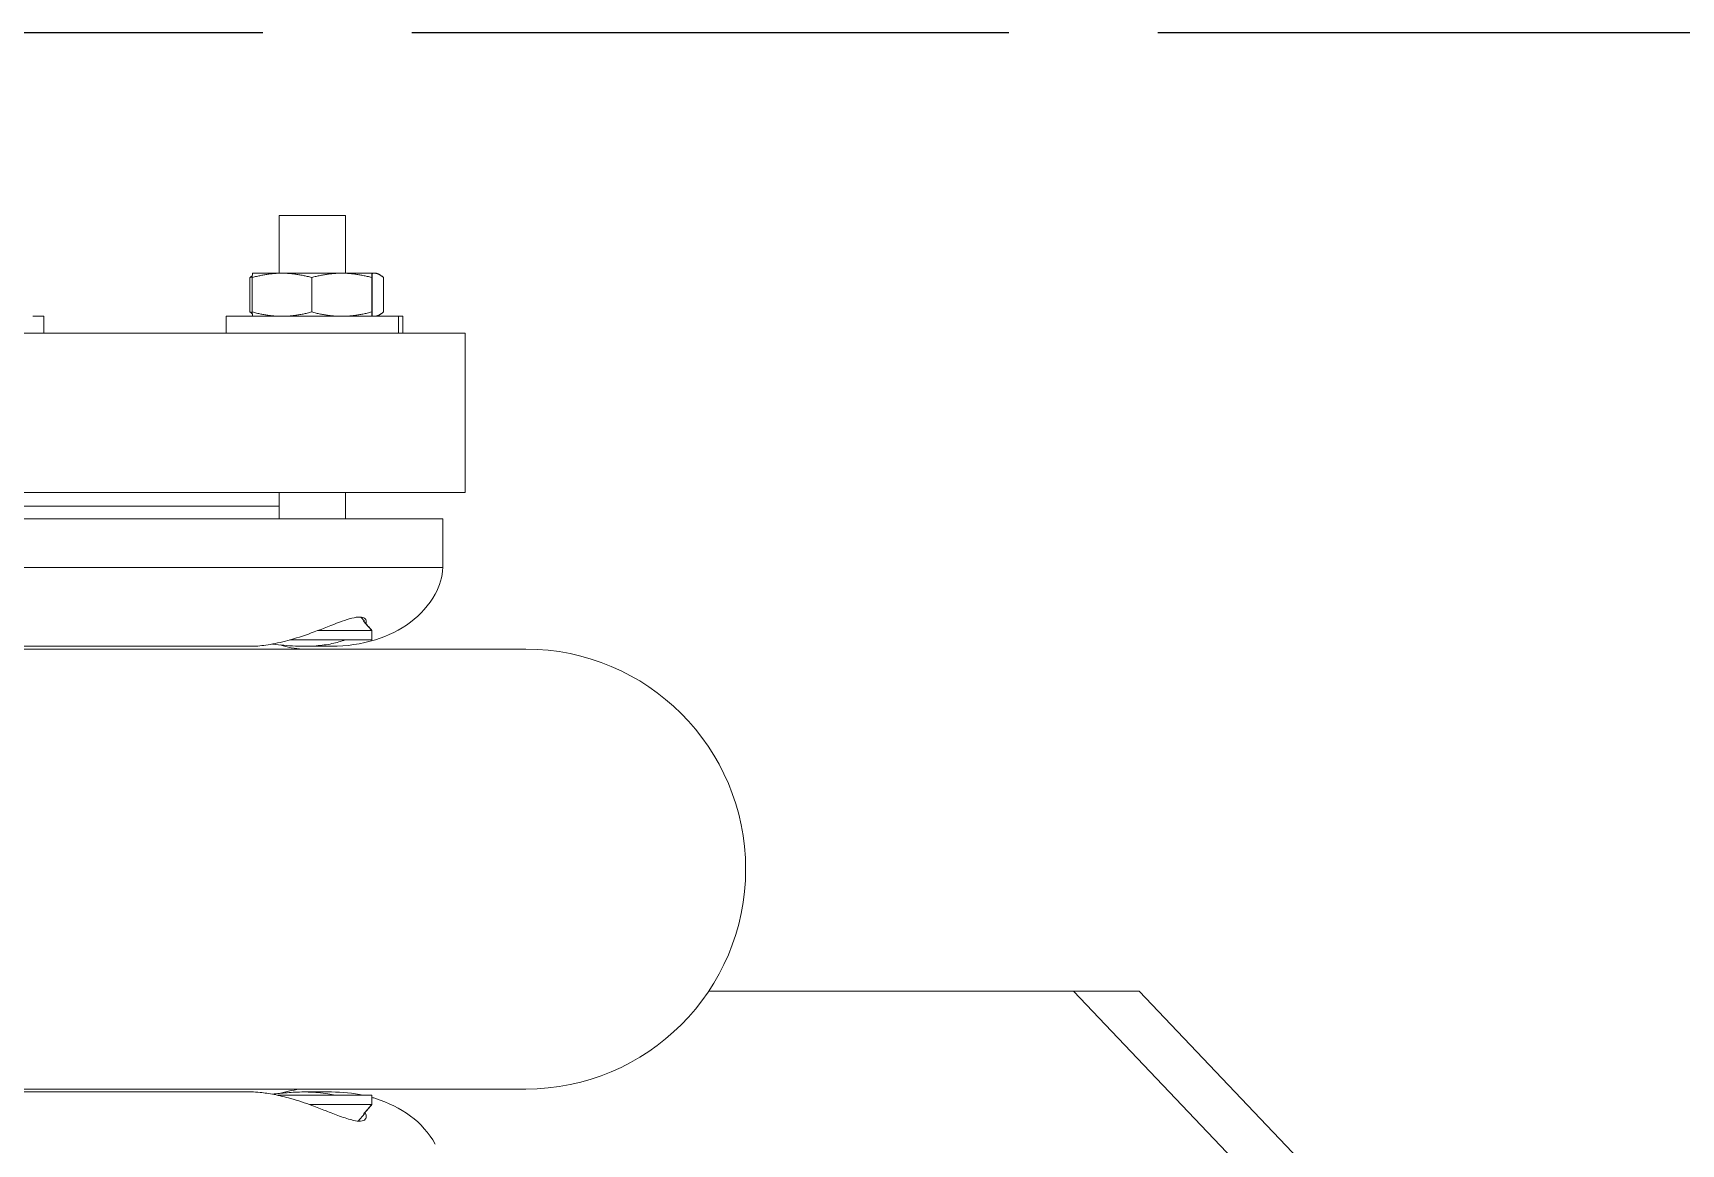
# Model space of a CAD drawing. Header units: inches. Extents: x 19 to 503, y 6 to 322.
# Drawn here: x 105.06 to 112.83, y 136.18 to 141.42 of the extents above; entities that cross this region are included whole.
import ezdxf

# ---------------------------------------------------------------- set-up
doc = ezdxf.new("R2010")
doc.units = ezdxf.units.IN
doc.header["$LTSCALE"] = 15
doc.header["$MEASUREMENT"] = 0
doc.linetypes.add('DASHED_SPACE', pattern=[0.2067, 0.1654, -0.0413])
doc.layers.add('Sketch Geometry (ANSI)', color=7, linetype='Continuous', lineweight=25)
doc.layers.add('Visible (ANSI)', color=7, linetype='Continuous', lineweight=50)

msp = doc.modelspace()

# ---------------------------------------------------------------- linework, layer by layer
at = {"layer": 'Sketch Geometry (ANSI)', "linetype": 'DASHED_SPACE', "ltscale": 1.133667}
msp.add_line((137.78205, 141.41594), (25.30415, 141.41594), dxfattribs=at)
at = {"layer": 'Visible (ANSI)', "linetype": 'Continuous', "lineweight": 18}
for p, q in [((106.53685, 140.55594), (106.22435, 140.55594)), ((106.22435, 140.28394), (106.22435, 140.55594)), ((106.53685, 140.28394), (106.53685, 140.55594)), ((106.0991, 140.28394), (106.09909, 140.28394)), ((106.23773, 140.28394), (106.0991, 140.28394)), ((106.51922, 140.28394), (106.23773, 140.28394)), ((106.66209, 140.28394), (106.51922, 140.28394)), ((106.6621, 140.28394), (106.66209, 140.28394)), ((106.67293, 140.28394), (106.6621, 140.28394)), ((106.6621, 140.28394), (106.66211, 140.28394)), ((106.68317, 140.28394), (106.67293, 140.28394)), ((106.68317, 140.28394), (106.6938, 140.27899)), ((106.08698, 140.26363), (106.08698, 140.10125)), ((106.09769, 140.26363), (106.09769, 140.10125)), ((106.37776, 140.26363), (106.37776, 140.10125)), ((106.66067, 140.26363), (106.66067, 140.10125)), ((106.66351, 140.26363), (106.66351, 140.10125)), ((106.71637, 140.26363), (106.71637, 140.10125)), ((105.11516, 140.08094), (105.06429, 140.08094)), ((105.11516, 140.08094), (105.11516, 140.00094)), ((106.7866, 140.08094), (105.9746, 140.08094)), ((105.9746, 140.08094), (105.9746, 140.00094)), ((106.0991, 140.08094), (106.09909, 140.08095)), ((106.6621, 140.08094), (106.66211, 140.08095)), ((106.68317, 140.08094), (106.6938, 140.08589)), ((106.80767, 140.08094), (106.7866, 140.08094)), ((106.7866, 140.08094), (106.7866, 140.00094)), ((106.80767, 140.08094), (106.80767, 140.00094)), ((104.26238, 140.00094), (107.10141, 140.00094)), ((107.10141, 140.00094), (107.10141, 139.25094)), ((104.28726, 139.25094), (107.10141, 139.25094)), ((104.81454, 139.18676), (106.22435, 139.18676)), ((106.22435, 139.12594), (106.22435, 139.25094)), ((106.53685, 139.12594), (106.53685, 139.25094)), ((104.32299, 139.12594), (106.99641, 139.12594)), ((106.99641, 139.12594), (106.99641, 138.89774)), ((104.33907, 138.89774), (106.99641, 138.89774)), ((106.6095, 138.66337), (106.62639, 138.64394)), ((106.62639, 138.64394), (106.6224, 138.64394)), ((106.6611, 138.59998), (106.40661, 138.59998)), ((106.6611, 138.55594), (106.6611, 138.59998)), ((106.66183, 138.59998), (106.66183, 138.55594)), ((107.38641, 138.51257), (104.23046, 138.51257)), ((104.88458, 138.52594), (106.09496, 138.52594)), ((106.6611, 138.55594), (106.27484, 138.55594)), ((106.3414, 138.52594), (106.47161, 138.52594)), ((106.66183, 138.55594), (106.6611, 138.55594)), ((109.96824, 136.90094), (108.24895, 136.90094)), ((110.27726, 136.90094), (109.96824, 136.90094)), ((109.96824, 136.90094), (112.34588, 134.40094)), ((112.6549, 134.40094), (110.27726, 136.90094)), ((103.98747, 136.43931), (107.38641, 136.43931)), ((106.09496, 136.42594), (104.88458, 136.42594)), ((106.21799, 136.41008), (106.6611, 136.41008)), ((106.47161, 136.42594), (106.3414, 136.42594)), ((106.6611, 136.36604), (106.6611, 136.41008)), ((106.6611, 136.41008), (106.66183, 136.41008)), ((106.66183, 136.41008), (106.66183, 136.36604)), ((106.36834, 136.36604), (106.6611, 136.36604)), ((106.59713, 136.28842), (106.62639, 136.32208)), ((106.6224, 136.32208), (106.62639, 136.32208))]:
    msp.add_line(p, q, dxfattribs=at)
for centre, radius, start, end in [((106.70789, 138.91294), 0.28891, 330.65828, 356.984674), ((106.59427, 138.97681), 0.41925, 306.385096, 330.65828), ((106.52008, 139.07749), 0.54432, 286.973148, 306.385096), ((106.36003, 138.93063), 0.41885, 252.011788, 266.471546), ((106.47161, 139.23632), 0.71038, 270, 286.973148), ((107.38641, 137.47594), 1.03663, 270, 90), ((106.36003, 136.02125), 0.41885, 93.528454, 107.988212), ((106.47161, 135.71556), 0.71038, 77.86996, 90), ((106.47161, 135.71556), 0.71038, 73.026852, 74.467718), ((106.52008, 135.87438), 0.54432, 53.614904, 73.026852), ((106.59427, 135.97507), 0.41925, 29.34172, 53.614904)]:
    msp.add_arc(centre, radius, start, end, dxfattribs=at)
for points, weights in [([(106.08698, 140.26363), (106.09268, 140.26861), (106.09805, 140.27231)], [1, 1.0090383393, 1.01377200719]), ([(106.09769, 140.26363), (106.09844, 140.28363), (106.09909, 140.28394)], [1, 1.03735902917, 1.00117293374]), ([(106.23773, 140.28394), (106.17274, 140.28394), (106.09769, 140.26363)], [1, 1.0379548493, 1]), ([(106.37776, 140.26363), (106.30272, 140.28394), (106.23773, 140.28394)], [1, 1.0379548493, 1]), ([(106.51922, 140.28394), (106.45357, 140.28394), (106.37776, 140.26363)], [1, 1.0379548493, 1]), ([(106.66067, 140.26363), (106.58487, 140.28394), (106.51922, 140.28394)], [1, 1.0379548493, 1]), ([(106.66209, 140.28394), (106.66143, 140.28394), (106.66067, 140.26363)], [1, 1.0379548493, 1]), ([(106.66351, 140.26363), (106.66275, 140.28394), (106.66209, 140.28394)], [1, 1.0379548493, 1]), ([(106.67293, 140.28394), (106.66771, 140.28394), (106.66243, 140.28267)], [1, 1.00957055719, 1.01431456038]), ([(106.71637, 140.26363), (106.69309, 140.28394), (106.67293, 140.28394)], [1, 1.0379548493, 1]), ([(106.09783, 140.26711), (106.09246, 140.26546), (106.08698, 140.26363)], [1.00602302446, 1.00329810217, 1]), ([(106.09805, 140.09257), (106.09268, 140.09627), (106.08698, 140.10125)], [1.01377200719, 1.0090383393, 1]), ([(106.08698, 140.10125), (106.09246, 140.09942), (106.09783, 140.09777)], [1, 1.00329810217, 1.00602302446]), ([(106.09909, 140.08095), (106.09844, 140.08125), (106.09769, 140.10125)], [1.00117293374, 1.03735902917, 1]), ([(106.09769, 140.10125), (106.17274, 140.08094), (106.23773, 140.08094)], [1, 1.0379548493, 1]), ([(106.23773, 140.08094), (106.30272, 140.08094), (106.37776, 140.10125)], [1, 1.0379548493, 1]), ([(106.37776, 140.10125), (106.45357, 140.08094), (106.51922, 140.08094)], [1, 1.0379548493, 1]), ([(106.51922, 140.08094), (106.58487, 140.08094), (106.66067, 140.10125)], [1, 1.0379548493, 1]), ([(106.66067, 140.10125), (106.66143, 140.08094), (106.66209, 140.08094)], [1, 1.0379548493, 1]), ([(106.66209, 140.08094), (106.66275, 140.08094), (106.66351, 140.10125)], [1, 1.0379548493, 1]), ([(106.66243, 140.08221), (106.66771, 140.08094), (106.67293, 140.08094)], [1.01431456038, 1.00957055719, 1]), ([(106.67293, 140.08094), (106.69309, 140.08094), (106.71637, 140.10125)], [1, 1.0379548493, 1]), ([(106.6611, 138.59998), (106.64035, 138.62359), (106.6224, 138.64394)], [1, 1.00267954782, 1]), ([(106.62313, 138.64394), (106.64108, 138.62359), (106.66183, 138.59998)], [1, 1.00267954782, 1]), ([(106.6224, 136.32208), (106.64035, 136.34243), (106.6611, 136.36604)], [1, 1.00267954782, 1]), ([(106.66183, 136.36604), (106.64108, 136.34243), (106.62313, 136.32208)], [1, 1.00267954782, 1])]:
    msp.add_rational_spline(points, weights, degree=2, dxfattribs=at)
for points, knots in [([(106.27826, 138.55688), (106.31634, 138.56744), (106.35416, 138.58045), (106.4333, 138.60981), (106.47395, 138.62645), (106.50889, 138.63929)], [-0.67925569, -0.67925569, -0.67925569, -0.67925569, -0.37578314, -0.37578314, -0.00006534, -0.00006534, -0.00006534, -0.00006534]), ([(106.50889, 138.63929), (106.52561, 138.64544), (106.54106, 138.6508), (106.5714, 138.65972), (106.58559, 138.66272), (106.60833, 138.66417), (106.61697, 138.66289), (106.63156, 138.65566), (106.63544, 138.64833), (106.63472, 138.63929)], [-0.85353011, -0.85353011, -0.85353011, -0.85353011, -0.67393163, -0.67393163, -0.46245366, -0.46245366, -0.26480343, -0.26480343, -0.00021171, -0.00021171, -0.00021171, -0.00021171]), ([(106.09496, 138.52594), (106.09908, 138.52594), (106.10341, 138.52602), (106.12926, 138.52699), (106.15438, 138.52976), (106.21284, 138.54009), (106.24531, 138.54775), (106.27826, 138.55688)], [-0.55447413, -0.55447413, -0.55447413, -0.55447413, -0.50292016, -0.50292016, -0.26113756, -0.26113756, -0.00008871, -0.00008871, -0.00008871, -0.00008871]), ([(106.3414, 138.52594), (106.32797, 138.52594), (106.31463, 138.52627), (106.26348, 138.52854), (106.22806, 138.5323), (106.19518, 138.53628), (106.19391, 138.53643), (106.19264, 138.53659)], [-2.35265641, -2.35265641, -2.35265641, -2.35265641, -2.25525718, -2.25525718, -1.97449633, -1.97449633, -1.96310658, -1.96310658, -1.96310658, -1.96310658]), ([(106.536, 138.55594), (106.51726, 138.54911), (106.4962, 138.54311), (106.44973, 138.53352), (106.42485, 138.53009), (106.37976, 138.5266), (106.36049, 138.52594), (106.3414, 138.52594)], [-2.86307566, -2.86307566, -2.86307566, -2.86307566, -2.67809903, -2.67809903, -2.49124018, -2.49124018, -2.35265641, -2.35265641, -2.35265641, -2.35265641]), ([(106.27826, 136.395), (106.25221, 136.40221), (106.22638, 136.40855), (106.17765, 136.41836), (106.15529, 136.42179), (106.12012, 136.42528), (106.10673, 136.42594), (106.09496, 136.42594)], [-2.87154446, -2.87154446, -2.87154446, -2.87154446, -2.67809903, -2.67809903, -2.49124018, -2.49124018, -2.35265641, -2.35265641, -2.35265641, -2.35265641]), ([(106.19264, 136.41529), (106.21442, 136.41796), (106.23765, 136.42056), (106.2873, 136.42458), (106.31402, 136.42594), (106.3414, 136.42594)], [-0.96654955, -0.96654955, -0.96654955, -0.96654955, -0.76557992, -0.76557992, -0.55447413, -0.55447413, -0.55447413, -0.55447413]), ([(106.50889, 136.31259), (106.48872, 136.32001), (106.46668, 136.32867), (106.42297, 136.34568), (106.4015, 136.35397), (106.34691, 136.3739), (106.31269, 136.38546), (106.27826, 136.395)], [-0.67692567, -0.67692567, -0.67692567, -0.67692567, -0.46067482, -0.46067482, -0.27289869, -0.27289869, -0.00006387, -0.00006387, -0.00006387, -0.00006387]), ([(106.3414, 136.42594), (106.34808, 136.42594), (106.35481, 136.42586), (106.39325, 136.42489), (106.42432, 136.42212), (106.46588, 136.41511), (106.4775, 136.41274), (106.48861, 136.41007)], [-0.55447413, -0.55447413, -0.55447413, -0.55447413, -0.50292016, -0.50292016, -0.26113756, -0.26113756, -0.16173774, -0.16173774, -0.16173774, -0.16173774]), ([(106.63472, 136.31259), (106.63521, 136.30644), (106.63357, 136.30108), (106.62547, 136.29216), (106.61826, 136.28916), (106.59893, 136.28771), (106.58735, 136.28899), (106.55532, 136.29622), (106.53349, 136.30355), (106.50889, 136.31259)], [-0.85353011, -0.85353011, -0.85353011, -0.85353011, -0.67393163, -0.67393163, -0.46245366, -0.46245366, -0.26480343, -0.26480343, -0.00021171, -0.00021171, -0.00021171, -0.00021171])]:
    msp.add_open_spline(points, degree=3, knots=knots, dxfattribs=at)
for points in [[(106.63472, 138.63929), (106.63455, 138.63707), (106.6341, 138.63473), (106.63339, 138.63231)], [(106.62937, 136.32916), (106.63255, 136.32322), (106.63433, 136.31762), (106.63472, 136.31259)]]:
    msp.add_open_spline(points, degree=3, dxfattribs=at)

doc.saveas('drawing.dxf')
